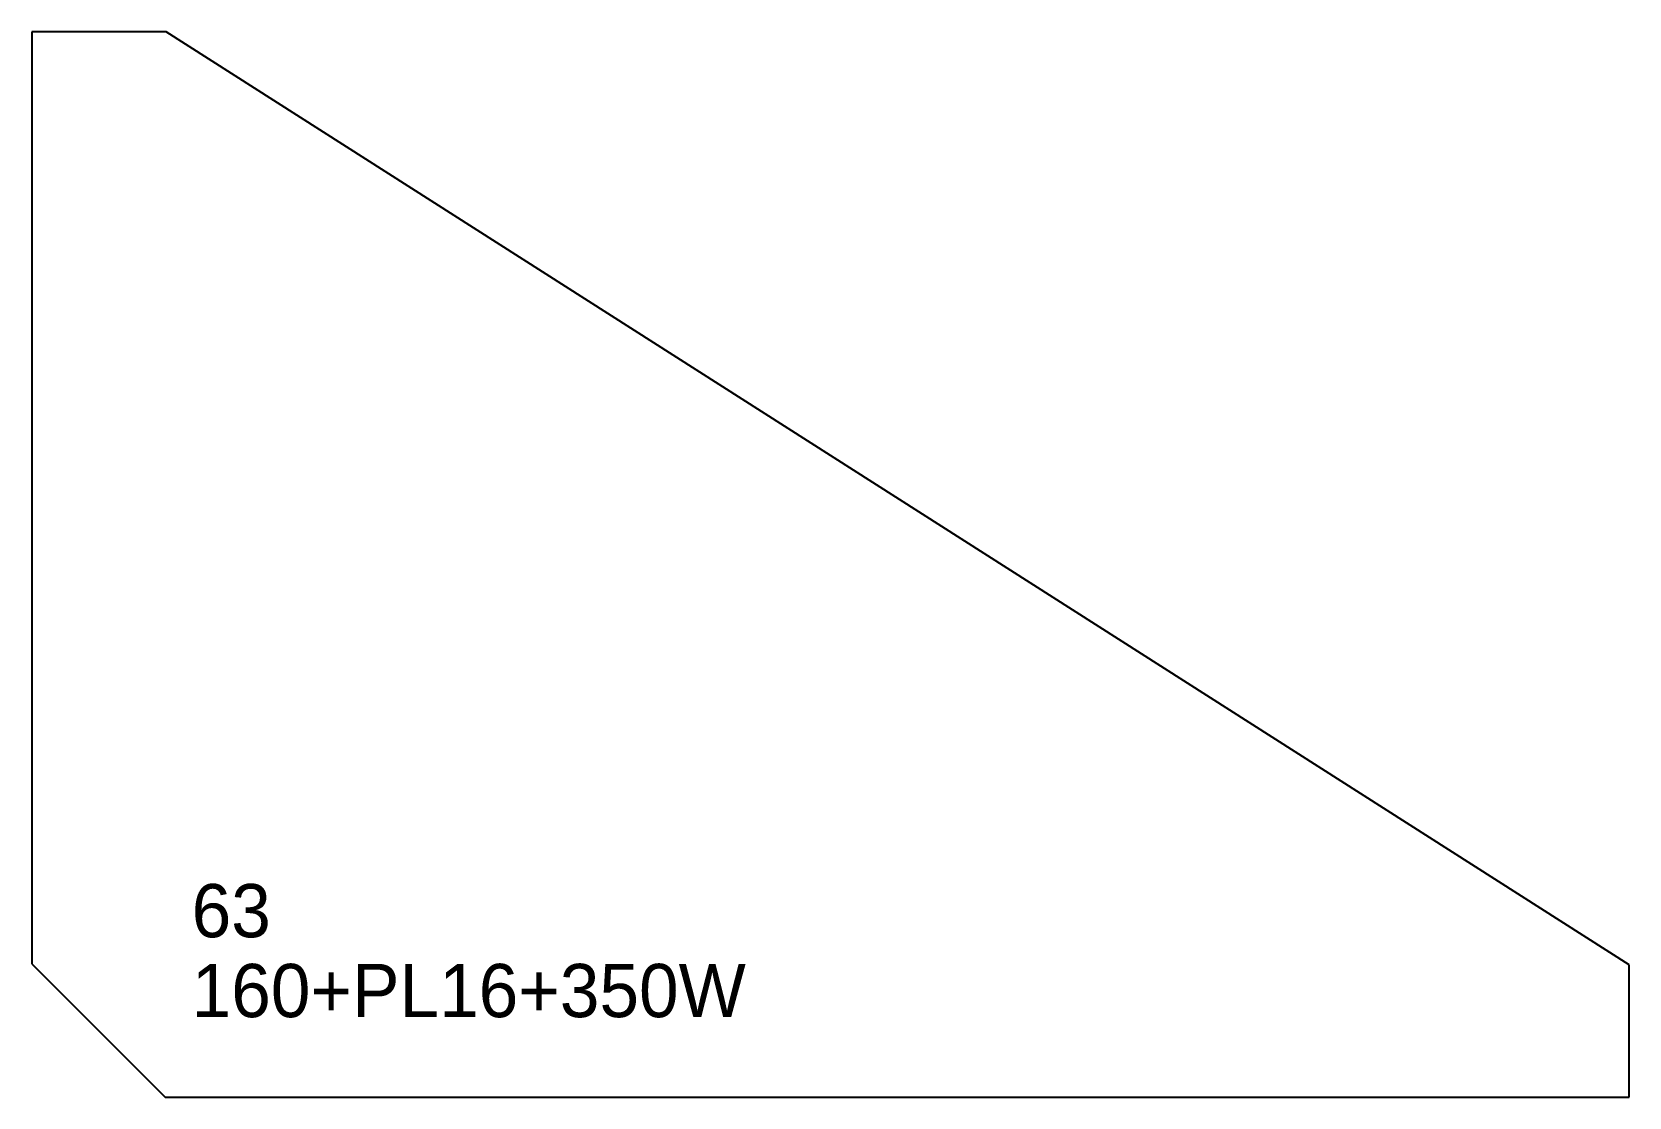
# Model space of a CAD drawing. Extents: x 0 to 300, y 0 to 200.
import ezdxf

# ---------------------------------------------------------------- set-up
doc = ezdxf.new("R2010")
doc.units = 0
for name, color, linetype in [('CUT', 7, 'CONTINUOUS'), ('SCRIBE', 3, 'CONTINUOUS'), ('TEXT', 7, 'CONTINUOUS')]:
    doc.layers.add(name, color=color, linetype=linetype)

msp = doc.modelspace()

# ---------------------------------------------------------------- linework, layer by layer
at = {"layer": 'CUT', "color": 7, "linetype": 'CONTINUOUS'}
for p, q in [((25.2, 200), (0, 200)), ((0, 200), (0, 25)), ((300, 24.8), (25.2, 200)), ((0, 25), (25, 0)), ((300, 0), (300, 24.8)), ((25, 0), (300, 0))]:
    msp.add_line(p, q, dxfattribs=at)

# ---------------------------------------------------------------- texts
at = {"layer": 'SCRIBE', "color": 3}
msp.add_text('63', height=10, dxfattribs=at).set_placement((30, 30))
at = {"layer": 'TEXT', "color": 7}
msp.add_text('160+PL16+350W', height=10, dxfattribs=at).set_placement((30, 15))

doc.saveas('drawing.dxf')
